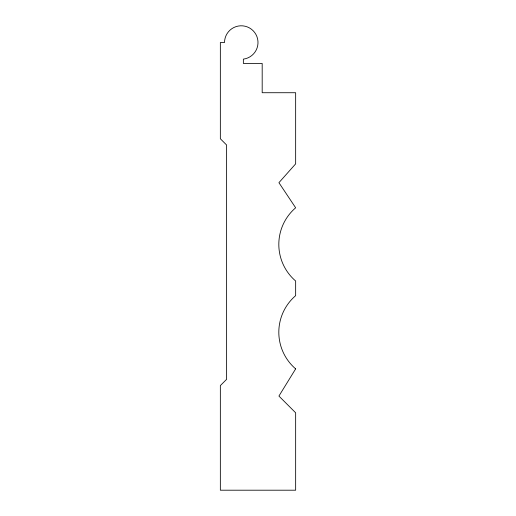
<?xml version="1.0" encoding="UTF-8"?>
<svg xmlns="http://www.w3.org/2000/svg" width="516" height="516" viewBox="0 0 516 516"><rect width="100%" height="100%" fill="white"/><g stroke="black" fill="none" stroke-linecap="round" stroke-linejoin="round"><path stroke-width="0.77" d="M295.655 368.869L278.917 396.062L295.655 412.8L295.655 490.2L220.345 490.2L220.345 385.6L226.621 379.325L226.621 145.028L220.345 138.752L220.345 42.518L224.531 42.518A16.738 16.738 0 0 1 240.566 25.8A16.738 16.738 0 0 1 257.942 41.125A16.738 16.738 0 0 1 243.359 59.127L243.359 63.442L262.186 63.442L262.186 92.725L295.655 92.725L295.655 163.856L278.917 182.683L295.655 207.787A48.22 48.22 0 0 0 295.655 281.007L295.655 295.649A48.22 48.22 0 0 0 295.655 368.869"/></g></svg>
